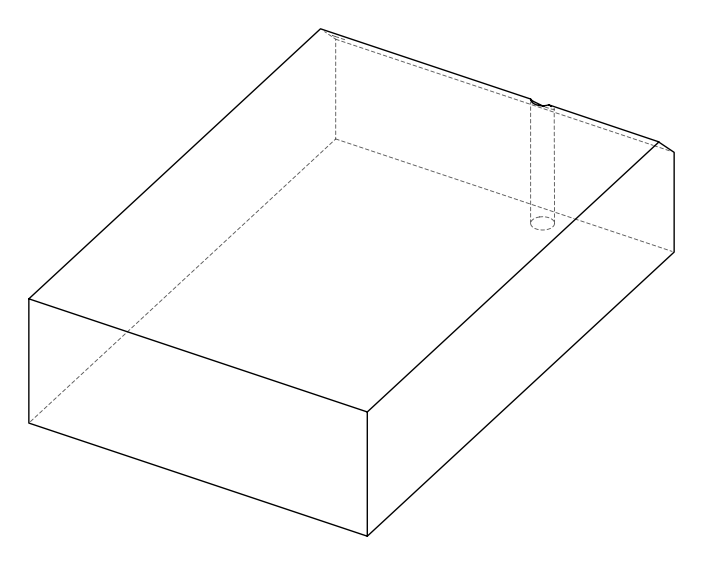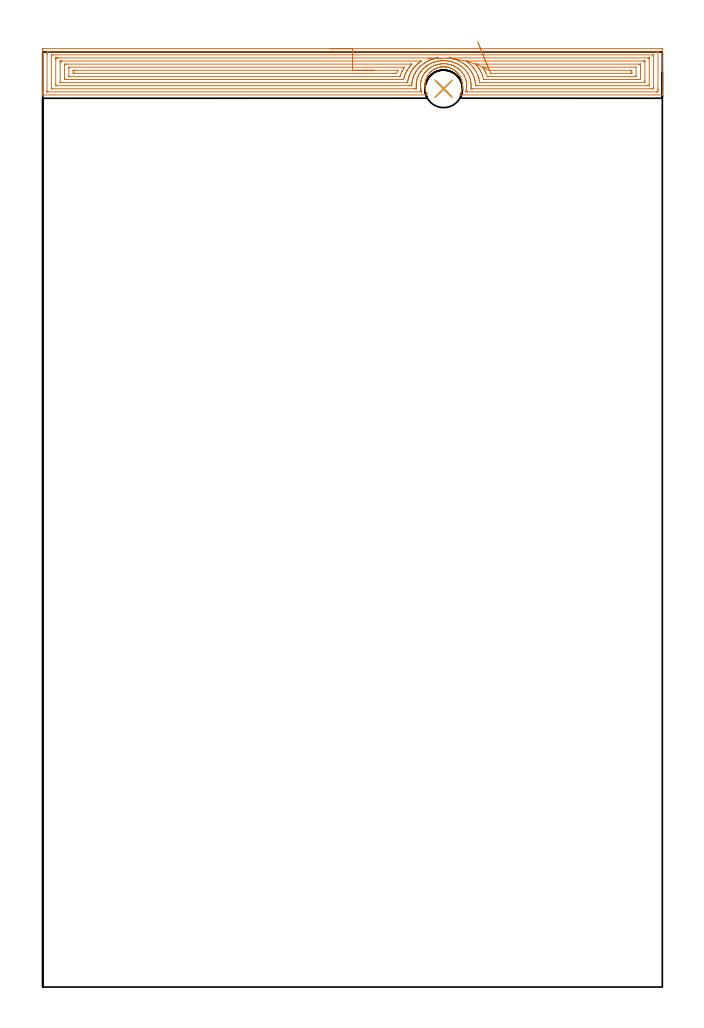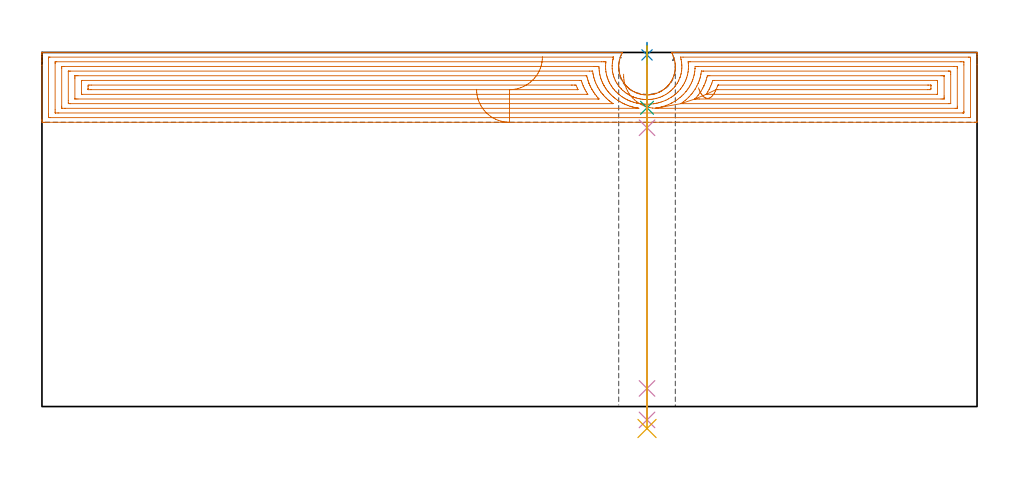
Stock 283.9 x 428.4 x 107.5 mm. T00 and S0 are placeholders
(PLAN: 5 operations, 4 tool changes, 19.3 min)
(1 AREA_MILL | FG_CHAMFER_SURFACE | UGT0205_001 | 18.22 min | 63766 mm3)
(2 SPOT_DRILL | STEP1HOLE | NXT0321_9005460120000 | 0.03 min | 3 mm3)
(3 DRILL_BLIND_HOLE_INTO_CENTER | STEP1HOLE | NXT0301_083 | 0.08 min | 1114 mm3)
(4 GUN_DRILL_THROUGH_HOLE | STEP1HOLE | UGT0307_008 | 0.55 min | 8710 mm3)
(5 DRILL_TO_ENLARGE_THROUGH_HOLE | STEP1HOLE | UGT0301_243 | 0.47 min | 14061 mm3)
(TOOL UGT0205_001 | Chamfer Mill 20 x 3 x 45 deg. | D20 FL50 Z2)
(TOOL NXT0321_9005460120000 | NC Spot Drill, 142deg, 12mm, Carbide, Uncoated | D12 PA142 FL30 Z2)
(TOOL NXT0301_083 | Carbide Drill 11.2mm [860.1-1120-056A1-MM 2214] | D11.2 PA140 FL72 Z2)
(TOOL UGT0307_008 | Gun Drill 11 mm | D11 PA130 FL24 Z1)
(TOOL UGT0301_243 | Twist Drill 17.2 mm | D17.2 PA118 FL130 Z2)
(OP 1 AREA_MILL)
G17 G21 G94 G90
T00 M6
G54
G17 G0 G90 X131.95 Y429.9 S1061 M3
G43 Z117.5 H0
Z96.3
G94 G1 X131.988 Z95.429 F250.
X132.102 Z94.564
X132.291 Z93.712
X132.553 Z92.88
X132.887 Z92.074
X133.29 Z91.3
X133.758 Z90.564
X134.29 Z89.872
X134.879 Z89.229
X135.522 Z88.64
X136.214 Z88.109
X136.95 Z87.64
X137.724 Z87.237
X138.53 Z86.903
X139.362 Z86.641
X140.213 Z86.452
X141.078 Z86.338
X141.95 Z86.3
X283.267
X283.701 Y429.896 Z86.302
X283.89 Y429.892 Z86.306
X283.9 Y429.7 Z86.498
Y412.428 Z103.768
Y410.04 Z106.155
Y409.308 Z106.892
Y409.08 Z107.119
Y408.707 Z107.484
X283.893 Y408.703 Z107.488
X283.715 Y408.7 Z107.5
X192.037
X191.162 Y408.707 Z107.493
X191.341 Y409.057 Z107.143
X191.355 Y409.086 Z107.114
X191.531 Y409.459 Z106.741
X191.712 Y409.896 Z106.304
X191.869 Y410.337 Z105.863
X192.005 Y410.775 Z105.425
X192.105 Y411.215 Z104.985
X192.186 Y411.653 Z104.547
X192.245 Y412.093 Z104.107
X192.28 Y412.532 Z103.668
X192.294 Y412.971 Z103.229
X192.284 Y413.41 Z102.79
X192.252 Y413.849 Z102.351
X192.196 Y414.289 Z101.911
X192.116 Y414.727 Z101.473
X192.005 Y415.225 Z100.975
X191.951 Y415.416 Z100.784
X191.892 Y415.605 Z100.595
X191.733 Y416.046 Z100.154
X191.555 Y416.483 Z99.717
X191.343 Y416.926 Z99.274
X191.143 Y417.301 Z98.899
X191.111 Y417.361 Z98.839
X191.055 Y417.45 Z98.748
X190.971 Y417.586 Z98.613
X190.824 Y417.807 Z98.393
X190.701 Y417.977 Z98.223
X190.511 Y418.238 Z97.96
X190.367 Y418.418 Z97.778
X190.253 Y418.564 Z97.636
X190.217 Y418.609 Z97.591
X190.025 Y418.819 Z97.379
X189.982 Y418.866 Z97.333
X189.737 Y419.116 Z97.082
X189.323 Y419.503 Z96.696
X189.03 Y419.741 Z96.455
X189.016 Y419.753 Z96.443
X188.699 Y419.994 Z96.204
X188.429 Y420.177 Z96.021
X188.012 Y420.429 Z95.768
X187.987 Y420.445 Z95.752
X187.535 Y420.692 Z95.505
X187.346 Y420.785 Z95.414
X187.256 Y420.826 Z95.373
X187.154 Y420.872 Z95.325
X186.642 Y421.073 Z95.127
X186.223 Y421.211 Z94.985
X186.196 Y421.22 Z94.977
X186.038 Y421.265 Z94.934
X185.97 Y421.284 Z94.915
X185.748 Y421.344 Z94.851
X185.302 Y421.441 Z94.756
X184.915 Y421.505 Z94.694
X184.854 Y421.515 Z94.684
X184.412 Y421.563 Z94.636
X183.987 Y421.583 Z94.605
X183.96 Y421.585
X183.846 Y421.587 Z94.607
X183.844
X183.63 Z94.605
X183.513 Y421.589 Z94.606
X183.066 Y421.567 Z94.628
X182.619 Y421.522 Z94.674
X182.303 Y421.475 Z94.723
X182.199 Y421.459 Z94.739
X182.172 Y421.455 Z94.743
X181.724 Y421.362 Z94.837
X181.304 Y421.251 Z94.946
X181.279 Y421.245 Z94.953
X180.83 Y421.097 Z95.099
X180.494 Y420.972 Z95.227
X180.385 Y420.931 Z95.268
X180.246 Y420.873 Z95.327
X179.865 Y420.69 Z95.51
X179.741 Y420.625 Z95.575
X179.491 Y420.493 Z95.706
X179.091 Y420.251 Z95.947
X178.762 Y420.035 Z96.164
X178.7 Y419.994 Z96.204
X178.597 Y419.918 Z96.281
X178.379 Y419.741 Z96.459
X178.174 Y419.572 Z96.623
X178.143 Y419.547 Z96.648
X178.03 Y419.447 Z96.748
X177.726 Y419.182 Z97.018
X177.703 Y419.161 Z97.038
X177.659 Y419.117 Z97.083
X177.422 Y418.859 Z97.339
X177.262 Y418.685 Z97.514
X176.884 Y418.239 Z97.961
X176.832 Y418.17 Z98.029
X176.809 Y418.141 Z98.058
X176.698 Y417.977 Z98.218
X176.544 Y417.754 Z98.444
X176.299 Y417.361 Z98.839
X176.156 Y417.095 Z99.104
X175.916 Y416.65 Z99.55
X175.841 Y416.483 Z99.717
X175.667 Y416.046 Z100.154
X175.513 Y415.605 Z100.595
X175.386 Y415.168 Z101.032
X175.283 Y414.727 Z101.473
X175.204 Y414.29 Z101.91
X175.148 Y413.849 Z102.351
X175.116 Y413.41 Z102.79
X175.106 Y412.971 Z103.229
X175.12 Y412.532 Z103.668
X175.155 Y412.093 Z104.107
X175.214 Y411.653 Z104.547
X175.296 Y411.215 Z104.985
X175.401 Y410.774 Z105.426
X175.531 Y410.337 Z105.863
X175.688 Y409.896 Z106.304
X175.866 Y409.459 Z106.741
X175.916 Y409.349 Z106.851
X176.139 Y408.906 Z107.292
X176.238 Y408.705 Z107.491
X175.938 Y408.7 Z107.5
X0.186
X0.007 Y408.703 Z107.488
X0. Y408.707 Z107.484
Y409.08 Z107.12
Y409.308 Z106.892
Y410.04 Z106.155
Y411.288 Z104.909
Y412.686 Z103.51
Y429.184 Z87.013
X0.003 Y429.442 Z86.756
X0.01 Y429.892 Z86.306
X0.173 Y429.896 Z86.302
X0.633 Y429.9 Z86.3
X141.95
Y428.486 Z87.714
X281.478 Y428.485 Z87.715
X281.555
X281.864 Y428.479 Z87.721
X281.891 Y428.476 Z87.724
X281.895 Y428.451 Z87.749
X281.898 Y428.415 Z87.785
X281.899 Y428.381 Z87.819
X281.9 Y428.144 Z88.056
Y411.388 Z104.812
X281.898 Y410.922 Z105.278
X281.893 Y410.512 Z105.688
X281.878 Y410.121 Z106.079
X281.478 Y410.115 Z106.085
X281.402
X194.645
X193.925 Y410.12 Z106.08
X193.867 Y410.121 Z106.079
X193.875 Y410.17 Z106.03
X194.016 Y410.734 Z105.466
X194.055 Y410.922 Z105.278
X194.16 Y411.474 Z104.726
X194.205 Y411.804 Z104.396
X194.252 Y412.265 Z103.935
X194.275 Y412.686 Z103.514
X194.281 Y413.119 Z103.081
X194.265 Y413.568 Z102.632
X194.225 Y414.056 Z102.144
X194.173 Y414.449 Z101.751
X194.05 Y415.11 Z101.09
X193.996 Y415.331 Z100.869
X193.826 Y415.959 Z100.241
X193.736 Y416.213 Z99.987
X193.685 Y416.353 Z99.847
X193.363 Y417.095 Z99.105
X193.222 Y417.389 Z98.811
X192.931 Y417.945 Z98.255
X192.912 Y417.977 Z98.223
X192.882 Y418.026 Z98.174
X192.298 Y418.859 Z97.341
X192.037 Y419.192 Z97.008
X191.547 Y419.741 Z96.459
X191.143 Y420.137 Z96.063
X190.887 Y420.374 Z95.826
X190.585 Y420.623 Z95.577
X190.248 Y420.884 Z95.316
X190.024 Y421.046 Z95.154
X189.419 Y421.44 Z94.76
X189.311 Y421.505 Z94.695
X188.761 Y421.802 Z94.398
X188.459 Y421.952 Z94.248
X188.155 Y422.089 Z94.111
X187.666 Y422.288 Z93.912
X187.565 Y422.324 Z93.876
X187.384 Y422.387 Z93.813
X186.671 Y422.602 Z93.598
X186.37 Y422.683 Z93.517
X185.776 Y422.81 Z93.39
X185.263 Y422.893 Z93.307
X184.882 Y422.936 Z93.264
X184.276 Y422.984 Z93.216
X183.987 Y422.997 Z93.203
X183.366 Y422.999 Z93.201
X183.323
X183.259 Y422.995 Z93.205
X183.093 Y422.984 Z93.216
X182.533 Y422.939 Z93.261
X182.374 Y422.923 Z93.277
X182.199 Y422.9 Z93.3
X181.748 Y422.831 Z93.369
X181.304 Y422.742 Z93.458
X181.01 Y422.676 Z93.524
X180.41 Y422.513 Z93.687
X180.311 Y422.484 Z93.716
X180.011 Y422.387 Z93.813
X179.649 Y422.255 Z93.945
X179.593 Y422.234 Z93.966
X179.515 Y422.202 Z93.998
X179.025 Y421.988 Z94.212
X178.621 Y421.79 Z94.41
X178.432 Y421.691 Z94.509
X178.101 Y421.505 Z94.695
X177.726 Y421.277 Z94.923
X177.329 Y421.015 Z95.185
X176.813 Y420.623 Z95.577
X176.349 Y420.217 Z95.983
X175.938 Y419.835 Z96.365
X175.891 Y419.787 Z96.413
X175.849 Y419.741 Z96.459
X175.475 Y419.315 Z96.885
X175.087 Y418.859 Z97.341
X175.067 Y418.835 Z97.365
X175.043 Y418.803 Z97.397
X174.711 Y418.304 Z97.896
X174.508 Y417.977 Z98.223
X174.377 Y417.752 Z98.448
X174.149 Y417.342 Z98.858
X174.065 Y417.178 Z99.022
X174.027 Y417.095 Z99.105
X173.802 Y416.555 Z99.645
X173.675 Y416.213 Z99.987
X173.568 Y415.904 Z100.296
X173.405 Y415.331 Z100.869
X173.374 Y415.213 Z100.987
X173.254 Y414.657 Z101.543
X173.223 Y414.48 Z101.72
X173.22 Y414.449 Z101.751
X173.138 Y413.682 Z102.518
X173.133 Y413.568 Z102.632
X173.116 Y412.822 Z103.378
X173.123 Y412.686 Z103.514
X173.178 Y411.879 Z104.321
X173.188 Y411.804 Z104.396
X173.254 Y411.346 Z104.854
X173.341 Y410.922 Z105.278
X173.364 Y410.813 Z105.387
X173.416 Y410.611 Z105.589
X173.517 Y410.206 Z105.994
X173.538 Y410.119 Z106.081
X173.534 Y410.118 Z106.082
X173.51 Y410.116 Z106.084
X173.459 Y410.115 Z106.085
X173.254 Y410.114 Z106.086
X2.422 Y410.115 Z106.085
X2.345
X2.036 Y410.121 Z106.079
X2.009 Y410.124 Z106.076
X2.006 Y410.149 Z106.051
X2.002 Y410.185 Z106.015
X2.001 Y410.219 Z105.981
X2. Y410.456 Z105.744
Y427.212 Z88.988
X2.002 Y427.678 Z88.522
X2.007 Y428.087 Z88.113
X2.022 Y428.479 Z87.721
X2.422 Y428.484 Z87.716
X2.498 Y428.485 Z87.715
X141.95 Y428.486 Z87.714
Y427.071 Z89.129
X279.411
X279.689 Y427.07 Z89.13
X279.782 Y427.068 Z89.132
X279.855 Y427.065 Z89.135
X279.89 Y427.058 Z89.142
X279.893 Y427.004 Z89.196
X279.897 Y426.796 Z89.404
X279.9 Y426.589 Z89.611
Y412.478 Z103.722
X279.898 Y411.804 Z104.396
X279.895 Y411.601 Z104.599
X279.889 Y411.536 Z104.664
X279.829 Y411.533 Z104.667
X279.689 Y411.531 Z104.669
X279.074 Y411.529 Z104.671
X278.795 Y411.528 Z104.672
X196.788 Y411.529 Z104.671
X196.509 Y411.53 Z104.67
X196.231 Y411.534 Z104.666
X196.202 Y411.535 Z104.665
X196.201 Y411.56 Z104.64
X196.203 Y411.62 Z104.58
X196.241 Y412.068 Z104.132
X196.276 Y412.686 Z103.514
X196.281 Y412.91 Z103.29
X196.266 Y413.568 Z102.632
X196.25 Y413.823 Z102.377
X196.181 Y414.449 Z101.751
X196.122 Y414.831 Z101.369
X196.021 Y415.331 Z100.869
X195.943 Y415.655 Z100.545
X195.785 Y416.213 Z99.987
X195.615 Y416.721 Z99.479
X195.459 Y417.095 Z99.105
X195.346 Y417.36 Z98.84
X195.046 Y417.977 Z98.223
X194.72 Y418.569 Z97.631
X194.528 Y418.859 Z97.341
X194.136 Y419.435 Z96.765
X193.9 Y419.741 Z96.459
X193.826 Y419.834 Z96.366
X193.113 Y420.623 Z95.577
X192.931 Y420.804 Z95.396
X192.566 Y421.148 Z95.052
X192.154 Y421.505 Z94.695
X192.037 Y421.601 Z94.599
X191.591 Y421.944 Z94.256
X191.143 Y422.24 Z93.96
X190.909 Y422.387 Z93.813
X190.248 Y422.774 Z93.426
X189.963 Y422.932 Z93.268
X189.419 Y423.204 Z92.996
X189.354 Y423.234 Z92.966
X189.272 Y423.269 Z92.931
X188.459 Y423.585 Z92.615
X187.976 Y423.745 Z92.455
X187.565 Y423.869 Z92.331
X187.201 Y423.972 Z92.228
X186.733 Y424.089 Z92.111
X186.671 Y424.103 Z92.097
X186.443 Y424.15 Z92.05
X185.776 Y424.262 Z91.938
X185.643 Y424.282 Z91.918
X184.882 Y424.359 Z91.841
X184.652 Y424.377 Z91.823
X183.987 Y424.411 Z91.789
X183.724 Y424.41 Z91.79
X183.093 Y424.399 Z91.801
X182.855 Y424.385 Z91.815
X182.199 Y424.332 Z91.868
X182.032 Y424.314 Z91.886
X181.304 Y424.214 Z91.986
X181.249 Y424.205 Z91.995
X180.963 Y424.15 Z92.05
X180.51 Y424.051 Z92.149
X180.41 Y424.027 Z92.173
X179.806 Y423.864 Z92.336
X179.515 Y423.778 Z92.422
X179.128 Y423.651 Z92.549
X178.621 Y423.465 Z92.735
X178.479 Y423.409 Z92.791
X178.142 Y423.269 Z92.931
X177.858 Y423.139 Z93.061
X177.726 Y423.075 Z93.125
X177.267 Y422.84 Z93.36
X176.832 Y422.6 Z93.6
X176.696 Y422.521 Z93.679
X176.477 Y422.387 Z93.813
X176.152 Y422.175 Z94.025
X175.938 Y422.031 Z94.169
X175.637 Y421.801 Z94.399
X175.256 Y421.505 Z94.695
X175.14 Y421.409 Z94.791
X175.043 Y421.327 Z94.873
X174.67 Y420.991 Z95.209
X174.281 Y420.623 Z95.577
X174.215 Y420.557 Z95.643
X174.149 Y420.486 Z95.714
X173.799 Y420.086 Z96.114
X173.503 Y419.741 Z96.459
X173.392 Y419.606 Z96.594
X173.254 Y419.43 Z96.77
X173.022 Y419.088 Z97.112
X172.872 Y418.859 Z97.341
X172.677 Y418.546 Z97.654
X172.36 Y417.995 Z98.205
X172.354 Y417.983 Z98.217
X172.175 Y417.63 Z98.57
X172.064 Y417.387 Z98.813
X171.941 Y417.095 Z99.105
X171.809 Y416.757 Z99.443
X171.615 Y416.213 Z99.987
X171.578 Y416.102 Z100.098
X171.466 Y415.712 Z100.488
X171.391 Y415.405 Z100.795
X171.375 Y415.331 Z100.869
X171.249 Y414.663 Z101.537
X171.221 Y414.449 Z101.751
X171.157 Y413.872 Z102.328
X171.134 Y413.568 Z102.632
X171.121 Y413.025 Z103.175
X171.124 Y412.686 Z103.514
X171.158 Y412.107 Z104.093
X171.183 Y411.804 Z104.396
X171.195 Y411.649 Z104.551
X171.199 Y411.568 Z104.632
Y411.535 Z104.665
X171.129 Y411.534 Z104.666
X170.849 Y411.53 Z104.67
X170.571 Y411.529 Z104.671
X169.956 Y411.528 Z104.672
X4.489 Y411.529 Z104.671
X4.21 Y411.53 Z104.67
X4.118 Y411.532 Z104.668
X4.045 Y411.535 Z104.665
X4.01 Y411.542 Z104.658
X4.007 Y411.596 Z104.604
X4.003 Y411.804 Z104.396
X4. Y412.011 Z104.189
Y426.122 Z90.078
X4.002 Y426.796 Z89.404
X4.005 Y426.999 Z89.201
X4.011 Y427.064 Z89.136
X4.071 Y427.067 Z89.133
X4.21 Y427.069 Z89.131
X4.826 Y427.071 Z89.129
X5.105
X141.95
Y425.657 Z90.543
X180.791
X181.02 Y425.656 Z90.544
X181.195 Y425.653 Z90.547
X181.212 Y425.651 Z90.549
X181.105 Y425.633 Z90.567
X180.923 Y425.604 Z90.596
X180.824 Y425.588 Z90.612
X180.753 Y425.576 Z90.624
X180.5 Y425.527 Z90.673
X180.41 Y425.508 Z90.692
X180.015 Y425.422 Z90.778
X179.748 Y425.36 Z90.84
X179.515 Y425.302 Z90.898
X179.3 Y425.245 Z90.955
X179.083 Y425.184 Z91.016
X178.621 Y425.051 Z91.149
X178.607 Y425.046 Z91.154
X178.565 Y425.032 Z91.168
X177.95 Y424.812 Z91.388
X177.726 Y424.729 Z91.471
X177.311 Y424.561 Z91.639
X176.832 Y424.353 Z91.847
X176.692 Y424.288 Z91.912
X176.408 Y424.15 Z92.05
X176.1 Y423.991 Z92.209
X175.938 Y423.903 Z92.297
X175.53 Y423.671 Z92.529
X175.043 Y423.379 Z92.821
X174.975 Y423.336 Z92.864
X174.874 Y423.269 Z92.931
X174.447 Y422.974 Z93.226
X174.149 Y422.751 Z93.449
X173.943 Y422.589 Z93.611
X173.694 Y422.387 Z93.813
X173.458 Y422.186 Z94.014
X173.254 Y422.009 Z94.191
X172.991 Y421.765 Z94.435
X172.719 Y421.505 Z94.695
X172.542 Y421.325 Z94.875
X172.36 Y421.131 Z95.069
X172.12 Y420.859 Z95.341
X171.918 Y420.623 Z95.577
X171.716 Y420.376 Z95.824
X171.466 Y420.062 Z96.138
X171.333 Y419.872 Z96.328
X171.245 Y419.741 Z96.459
X170.983 Y419.335 Z96.865
X170.695 Y418.859 Z97.341
X170.65 Y418.781 Z97.419
X170.571 Y418.641 Z97.559
X170.343 Y418.202 Z97.998
X170.231 Y417.977 Z98.223
X170.065 Y417.594 Z98.606
X169.864 Y417.095 Z99.105
X169.812 Y416.962 Z99.238
X169.677 Y416.583 Z99.617
X169.592 Y416.297 Z99.903
X169.57 Y416.213 Z99.987
X169.415 Y415.59 Z100.61
X169.36 Y415.331 Z100.869
X169.267 Y414.853 Z101.347
X169.215 Y414.449 Z101.751
X169.172 Y414.066 Z102.134
X169.134 Y413.568 Z102.632
X169.113 Y413.241 Z102.959
X169.09 Y412.95 Z103.25
X168.782 Y412.946 Z103.254
X168.52 Y412.944 Z103.256
X167.888 Y412.943 Z103.257
X167.627
X6.633
X6.143 Y412.945 Z103.255
X6.034 Y412.948 Z103.252
X6.016 Y412.949 Z103.251
X6.01 Y412.963 Z103.237
X6.006 Y413.017 Z103.183
X6.002 Y413.127 Z103.073
X6. Y413.567 Z102.633
Y425.032 Z91.168
X6.003 Y425.473 Z90.727
X6.006 Y425.583 Z90.617
X6.01 Y425.636 Z90.564
X6.019 Y425.651 Z90.549
X6.049 Y425.652 Z90.548
X6.262 Y425.655 Z90.545
X6.894 Y425.657 Z90.543
X7.154
X141.95
Y424.243 Z91.957
X173.161
X173.254 Y424.242 Z91.958
X173.348 Y424.239 Z91.961
X173.388 Y424.237 Z91.963
X173.3 Y424.167 Z92.033
X173.278 Y424.15 Z92.05
X173.254 Y424.133 Z92.067
X172.754 Y423.762 Z92.438
X172.36 Y423.46 Z92.74
X172.253 Y423.374 Z92.826
X172.127 Y423.269 Z92.931
X171.776 Y422.962 Z93.238
X171.466 Y422.687 Z93.513
X171.309 Y422.541 Z93.659
X171.152 Y422.387 Z93.813
X170.867 Y422.095 Z94.105
X170.571 Y421.778 Z94.422
X170.442 Y421.632 Z94.568
X170.333 Y421.505 Z94.695
X170.039 Y421.148 Z95.052
X169.677 Y420.7 Z95.5
X169.645 Y420.655 Z95.545
X169.623 Y420.623 Z95.577
X169.293 Y420.119 Z96.081
X169.052 Y419.741 Z96.459
X168.951 Y419.575 Z96.625
X168.782 Y419.286 Z96.914
X168.557 Y418.859 Z97.341
X168.332 Y418.421 Z97.779
X168.138 Y417.977 Z98.223
X168.065 Y417.803 Z98.397
X167.888 Y417.355 Z98.845
X167.82 Y417.162 Z99.038
X167.799 Y417.095 Z99.105
X167.614 Y416.484 Z99.716
X167.541 Y416.213 Z99.987
X167.433 Y415.78 Z100.42
X167.34 Y415.331 Z100.869
X167.285 Y415.044 Z101.156
X167.189 Y414.449 Z101.751
X167.173 Y414.364 Z101.836
X167.084 Y414.36 Z101.84
X166.994 Y414.359 Z101.841
X166.193 Y414.357 Z101.843
X8.589
X8.401 Y414.359 Z101.841
X8.028 Y414.364 Z101.836
X8.009 Y414.372 Z101.828
X8.006 Y414.381 Z101.819
X8.002 Y414.405 Z101.795
X8.001 Y414.449 Z101.751
X8. Y423.269 Z92.931
X8.002 Y423.94 Z92.26
X8.007 Y424.15 Z92.05
X8.01 Y424.228 Z91.972
X8.307 Y424.237 Z91.963
X8.495 Y424.242 Z91.958
X8.589 Y424.243 Z91.957
X8.683
X141.95
Y422.829 Z93.371
X168.782
X168.889 Y422.828 Z93.372
X168.999 Y422.825 Z93.375
X169.089 Y422.822 Z93.378
X169.121 Y422.816 Z93.384
X169.079 Y422.766 Z93.434
X168.926 Y422.59 Z93.61
X168.747 Y422.387 Z93.813
X168.361 Y421.92 Z94.28
X168.022 Y421.505 Z94.695
X167.963 Y421.43 Z94.77
X167.888 Y421.33 Z94.87
X167.602 Y420.905 Z95.295
X167.418 Y420.623 Z95.577
X167.256 Y420.364 Z95.836
X166.994 Y419.932 Z96.268
X166.924 Y419.81 Z96.39
X166.887 Y419.741 Z96.459
X166.619 Y419.229 Z96.971
X166.431 Y418.859 Z97.341
X166.329 Y418.632 Z97.568
X166.099 Y418.092 Z98.108
X166.067 Y418.009 Z98.191
X166.056 Y417.977 Z98.223
X165.837 Y417.353 Z98.847
X165.754 Y417.095 Z99.105
X165.63 Y416.676 Z99.524
X165.506 Y416.213 Z99.987
X165.402 Y415.811 Z100.389
X165.392 Y415.778 Z100.423
X165.372 Y415.776 Z100.424
X165.317 Y415.773 Z100.427
X165.205 Y415.772 Z100.428
X10.92 Y415.771 Z100.429
X10.471 Y415.772 Z100.428
X10.021 Y415.775 Z100.425
X10.01 Y415.778 Z100.422
X10.004 Y415.792 Z100.408
X10.001 Y416.213 Z99.987
X10. Y416.678 Z99.522
X10.001 Y422.619 Z93.581
X10.003 Y422.735 Z93.465
X10.006 Y422.793 Z93.407
X10.009 Y422.817 Z93.383
X10.029 Y422.823 Z93.377
X10.471 Y422.826 Z93.374
X10.918 Y422.828 Z93.372
X141.95 Y422.829 Z93.371
Y421.415 Z94.785
X165.296 Y421.414 Z94.786
X165.559 Y421.412 Z94.788
X165.69 Y421.409 Z94.791
X165.71 Y421.408 Z94.792
X165.708 Y421.399 Z94.801
X165.696 Y421.376 Z94.824
X165.205 Y420.574 Z95.626
X164.908 Y420.033 Z96.167
X164.754 Y419.741 Z96.459
X164.599 Y419.435 Z96.765
X164.348 Y418.896 Z97.304
X164.332 Y418.859 Z97.341
X164.31 Y418.806 Z97.394
X164.078 Y418.206 Z97.994
X163.995 Y417.977 Z98.223
X163.844 Y417.555 Z98.645
X163.752 Y417.297 Z98.903
X163.709 Y417.192 Z99.008
X163.324 Y417.186 Z99.014
X12.26
X12.168
X12.062 Y417.19 Z99.01
X12.016 Y417.192 Z99.008
X12.01 Y417.216 Z98.984
X12.005 Y417.248 Z98.952
X12.001 Y417.351 Z98.849
Y420.879 Z95.321
X12.005 Y421.136 Z95.064
X12.01 Y421.307 Z94.893
X12.019 Y421.408 Z94.792
X12.352 Y421.414 Z94.786
X141.95 Y421.415 Z94.785
Y420. Z96.2
X162.521
X162.609 Y419.999 Z96.201
X162.679 Y419.997 Z96.203
X162.722 Y419.994 Z96.206
X162.734 Y419.989 Z96.211
X162.595 Y419.668 Z96.532
X162.521 Y419.502 Z96.698
X162.144 Y418.607 Z97.593
X161.887 Y418.603 Z97.597
X161.627 Y418.601 Z97.599
X160.996 Y418.6 Z97.6
X160.733
X14.943
X14.308 Y418.603 Z97.597
X14.049 Y418.607 Z97.593
X14.009 Y418.859 Z97.341
X14.003 Y418.904 Z97.296
X14. Y419.741 Z96.459
Y419.789 Z96.411
X14.001 Y419.838 Z96.362
X14.006 Y419.934 Z96.266
X14.01 Y419.994 Z96.206
X14.018 Y419.995 Z96.205
X14.049 Y419.997 Z96.203
X14.681 Y420. Z96.2
X14.943
X141.95
X142.822 Z96.238
X143.686 Z96.352
X144.538 Z96.54
X145.37 Z96.803
X146.176 Z97.137
X146.95 Z97.539
X147.686 Z98.008
X148.378 Z98.539
X149.021 Z99.129
X149.61 Z99.772
X150.142 Z100.464
X150.61 Z101.2
X151.013 Z101.973
X151.347 Z102.779
X151.609 Z103.611
X151.798 Z104.463
X151.912 Z105.328
X151.95 Z106.2
G0 X176.602 Y425.312 Z100.894
G1 X176.61 Z100.022
X176.694 Y425.315 Z99.153
X176.852 Y425.321 Z98.295
X177.085 Y425.329 Z97.455
X177.391 Y425.34 Z96.638
X177.766 Y425.353 Z95.85
X178.209 Y425.368 Z95.099
X178.715 Y425.386 Z94.388
X179.281 Y425.406 Z93.725
X179.903 Y425.428 Z93.113
X180.576 Y425.451 Z92.559
X181.294 Y425.476 Z92.064
X182.053 Y425.503 Z91.635
X182.846 Y425.53 Z91.273
X183.668 Y425.559 Z90.982
X184.512 Y425.589 Z90.763
X185.372 Y425.619 Z90.619
X186.241 Y425.649 Z90.551
X186.303 Y425.651 Z90.549
X186.539 Y425.656 Z90.544
X186.671 Y425.657 Z90.543
X186.931
X277.267
X277.757 Y425.655 Z90.545
X277.866 Y425.652 Z90.548
X277.884 Y425.651 Z90.549
X277.89 Y425.637 Z90.563
X277.894 Y425.583 Z90.617
X277.898 Y425.473 Z90.727
X277.9 Y425.033 Z91.167
Y413.568 Z102.632
X277.897 Y413.127 Z103.073
X277.894 Y413.017 Z103.183
X277.89 Y412.963 Z103.237
X277.881 Y412.949 Z103.251
X277.85 Y412.948 Z103.252
X277.638 Y412.945 Z103.255
X277.006 Y412.943 Z103.257
X276.746
X199.192
X198.93 Y412.944 Z103.256
X198.298 Y412.95 Z103.25
X198.276 Y413.568 Z102.632
X198.275 Y413.59 Z102.61
X198.193 Y414.449 Z101.751
X198.18 Y414.566 Z101.634
X198.039 Y415.331 Z100.869
X197.977 Y415.648 Z100.552
X197.825 Y416.213 Z99.987
X197.617 Y416.885 Z99.315
X197.537 Y417.095 Z99.105
X197.404 Y417.432 Z98.768
X197.156 Y417.977 Z98.223
X196.95 Y418.424 Z97.776
X196.707 Y418.859 Z97.341
X196.509 Y419.202 Z96.998
X196.142 Y419.741 Z96.459
X195.925 Y420.053 Z96.147
X195.615 Y420.468 Z95.732
X195.481 Y420.623 Z95.577
X194.72 Y421.473 Z94.727
X194.689 Y421.505 Z94.695
X194.245 Y421.922 Z94.278
X193.826 Y422.297 Z93.903
X193.718 Y422.387 Z93.813
X193.278 Y422.729 Z93.471
X192.931 Y422.986 Z93.214
X192.51 Y423.269 Z92.931
X192.037 Y423.561 Z92.639
X191.299 Y423.997 Z92.203
X191.143 Y424.078 Z92.122
X190.998 Y424.15 Z92.05
X190.248 Y424.497 Z91.703
X189.652 Y424.738 Z91.462
X189.354 Y424.849 Z91.351
X188.81 Y425.032 Z91.168
X188.459 Y425.142 Z91.058
X188.3 Y425.189 Z91.011
X188.021 Y425.263 Z90.937
X187.565 Y425.377 Z90.823
X187.111 Y425.481 Z90.719
X186.764 Y425.55 Z90.65
X186.671 Y425.568 Z90.632
X186.334 Y425.631 Z90.569
X186.241 Y425.649 Z90.551
X194.004 Y424.235 Z91.965
X194.627 Y424.243 Z91.957
X275.311
X275.499 Y424.241 Z91.959
X275.872 Y424.236 Z91.964
X275.891 Y424.228 Z91.972
X275.894 Y424.219 Z91.981
X275.898 Y424.195 Z92.005
X275.899 Y424.15 Z92.05
X275.9 Y415.331 Z100.869
X275.898 Y414.66 Z101.54
X275.893 Y414.449 Z101.751
X275.89 Y414.372 Z101.828
X275.593 Y414.363 Z101.837
X275.405 Y414.358 Z101.842
X275.311 Y414.357 Z101.843
X275.217
X200.887
X200.7 Y414.358 Z101.842
X200.324 Y414.362 Z101.838
X200.223 Y414.364 Z101.836
X200.217 Y414.373 Z101.827
X200.21 Y414.399 Z101.801
X200.2 Y414.449 Z101.751
X200.087 Y415.206 Z100.994
X200.061 Y415.331 Z100.869
X199.909 Y416.038 Z100.162
X199.865 Y416.213 Z99.987
X199.786 Y416.509 Z99.691
X199.594 Y417.095 Z99.105
X199.497 Y417.379 Z98.821
X199.31 Y417.861 Z98.339
X199.26 Y417.977 Z98.223
X199.192 Y418.129 Z98.071
X198.846 Y418.859 Z97.341
X198.455 Y419.586 Z96.614
X198.362 Y419.741 Z96.459
X198.298 Y419.845 Z96.355
X197.757 Y420.623 Z95.577
X197.404 Y421.096 Z95.104
X197.057 Y421.505 Z94.695
X196.509 Y422.112 Z94.088
X196.244 Y422.387 Z93.813
X195.615 Y422.974 Z93.226
X195.278 Y423.269 Z92.931
X194.72 Y423.709 Z92.491
X194.004 Y424.235 Z91.965
X198.264 Y422.82 Z93.38
X198.298 Y422.822 Z93.378
X198.746 Y422.827 Z93.373
X199.192 Y422.828 Z93.372
X199.638 Y422.829 Z93.371
X272.98
X273.429 Y422.828 Z93.372
X273.879 Y422.824 Z93.376
X273.89 Y422.822 Z93.378
X273.896 Y422.808 Z93.392
X273.899 Y422.387 Z93.813
X273.9 Y421.922 Z94.278
X273.899 Y415.981 Z100.219
X273.897 Y415.865 Z100.335
X273.894 Y415.807 Z100.393
X273.891 Y415.782 Z100.418
X273.871 Y415.777 Z100.423
X273.429 Y415.774 Z100.426
X272.982 Y415.772 Z100.428
X202.77 Y415.771 Z100.429
X202.323 Y415.772 Z100.428
X202.172 Y415.775 Z100.425
X202.054 Y415.778 Z100.422
X202. Y415.787 Z100.413
X201.876 Y416.317 Z99.883
X201.645 Y417.095 Z99.105
X201.545 Y417.421 Z98.779
X201.335 Y417.977 Z98.223
X200.981 Y418.813 Z97.387
X200.96 Y418.859 Z97.341
X200.943 Y418.897 Z97.303
X200.669 Y419.447 Z96.753
X200.507 Y419.741 Z96.459
X200.087 Y420.474 Z95.726
X199.988 Y420.623 Z95.577
X199.788 Y420.917 Z95.283
X199.361 Y421.505 Z94.695
X199.192 Y421.73 Z94.47
X198.633 Y422.387 Z93.813
X198.298 Y422.775 Z93.425
X198.264 Y422.82 Z93.38
X201.688 Y421.403 Z94.797
X201.737 Y421.408 Z94.792
X201.876 Y421.412 Z94.788
X201.968 Y421.414 Z94.786
X271.64
X271.732 Y421.413 Z94.787
X271.838 Y421.41 Z94.79
X271.884 Y421.408 Z94.792
X271.89 Y421.384 Z94.816
X271.895 Y421.352 Z94.848
X271.899 Y421.249 Z94.951
Y417.721 Z98.479
X271.895 Y417.464 Z98.736
X271.89 Y417.293 Z98.907
X271.881 Y417.192 Z99.008
X271.548 Y417.186 Z99.014
X204.066
X203.865 Y417.187 Z99.013
X203.765 Y417.19 Z99.01
X203.717 Y417.192 Z99.008
X203.664 Y417.208 Z98.992
X203.402 Y417.977 Z98.223
X203.259 Y418.377 Z97.823
X203.049 Y418.859 Z97.341
X202.77 Y419.489 Z96.711
X202.688 Y419.66 Z96.54
X202.649 Y419.741 Z96.459
X202.533 Y419.975 Z96.225
X202.159 Y420.623 Z95.577
X201.876 Y421.107 Z95.093
X201.752 Y421.299 Z94.901
X201.718 Y421.353 Z94.847
X201.688 Y421.403 Z94.797
X204.655 Y419.985 Z96.215
X204.752 Y419.993 Z96.207
X204.927 Y419.997 Z96.203
X205.191 Y420. Z96.2
X268.957
X269.592 Y419.996 Z96.204
X269.851 Y419.993 Z96.207
X269.891 Y419.741 Z96.459
X269.897 Y419.695 Z96.505
X269.9 Y418.859 Z97.341
Y418.811 Z97.389
X269.899 Y418.762 Z97.438
X269.894 Y418.666 Z97.534
X269.89 Y418.606 Z97.594
X269.882 Y418.604 Z97.596
X269.851 Y418.603 Z97.597
X269.219 Y418.6 Z97.6
X268.957
X205.453
X205.366 Y418.601 Z97.599
X205.296 Y418.604 Z97.596
X205.257 Y418.607 Z97.593
X205.239 Y418.644 Z97.556
X205.144 Y418.859 Z97.341
X204.675 Y419.935 Z96.265
X204.655 Y419.985 Z96.215
X204.403 Y420.601 Z95.651
X204.134 Y421.26 Z95.147
X203.849 Y421.958 Z94.707
X203.551 Y422.688 Z94.334
X203.242 Y423.445 Z94.032
X202.924 Y424.224 Z93.801
X202.6 Y425.019 Z93.645
X202.271 Y425.823 Z93.565
X201.942 Y426.631 Z93.561
X201.613 Y427.436 Z93.632
X201.288 Y428.232 Z93.779
X200.969 Y429.013 Z94.001
X200.659 Y429.774 Z94.295
X200.359 Y430.507 Z94.659
X200.073 Y431.209 Z95.092
X199.802 Y431.873 Z95.588
X199.548 Y432.494 Z96.146
X199.314 Y433.068 Z96.759
G0 Z117.5
M5
M2
(OP 2 SPOT_DRILL)
G17 G21 G94 G90
T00 M6
G54
G17 G0 G90 X183.7 Y411.5 S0 M3
G43 Z117.5 H0
G94 G81 G98 Z106.76 F250. R110.5
G80
M5
M2
(OP 3 DRILL_BLIND_HOLE_INTO_CENTER)
G17 G21 G94 G90
T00 M6
G54
G17 G0 G90 X183.7 Y411.5 S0 M3
G43 Z117.5 H1
G94 G81 G98 Z90.7 F250. R109.5
G80
M5
M2
(OP 4 GUN_DRILL_THROUGH_HOLE)
G17 G21 G94 G90
T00 M6
G54
G17 G0 G90 X183.7 Y411.5 M8
G43 Z117.5 H0
Z103.667
S716 M3
G94 G1 Z84.637 F125. M26
G4 X.084
Z5.5 F250.
G4 X.084
Z-4.065 F125.
G4 X.084
M5
M9
G0 Z103.667
Z117.5
M2
(OP 5 DRILL_TO_ENLARGE_THROUGH_HOLE)
G17 G21 G94 G90
T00 M6
G54
G17 G0 G90 X183.7 Y411.5 S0 M3
G43 Z117.5 H0
G94 G73 G98 Z-6.667 F250. Q16.31 R109.5
G80
M5
M2
